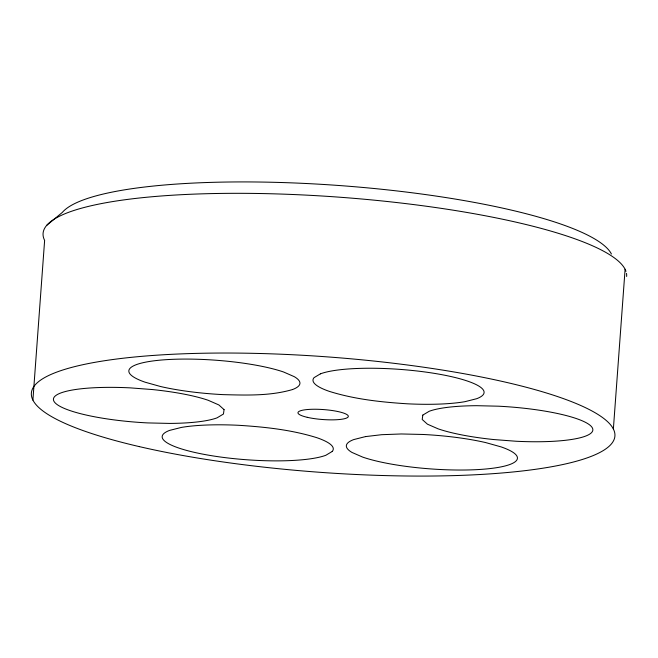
<?xml version="1.0" encoding="UTF-8"?>
<svg xmlns="http://www.w3.org/2000/svg" width="658" height="658" viewBox="0 0 658 658"><rect width="100%" height="100%" fill="white"/><g stroke="black" fill="none" stroke-linecap="round" stroke-linejoin="round"><path stroke-width="0.99" d="M32.9 400.105L44.629 240.392A292.571 57.83 4.2 0 1 309.556 195.294A292.571 57.83 4.2 0 1 625.98 271.351M613.371 429L625.1 269.286M46.669 225.406L62.362 212.386A277.717 54.894 4.2 0 1 343.336 185.827A277.717 54.894 4.2 0 1 611.43 254.037M626.506 273.407A292.571 57.83 4.2 0 1 626.638 276.467M224.057 409.621L223.457 414.014L217.107 417.822A85.77 16.952 4.2 0 1 169.591 423.415L147.869 422.921A85.77 16.952 4.2 0 1 53.89 401.15A85.77 16.952 4.2 0 1 130.078 387.858L152.401 389.552A85.77 16.952 4.2 0 1 208.208 400.286L218.859 404.941L224.057 409.621M422.814 415.091L422.214 419.483L427.412 424.171L438.064 428.819A85.77 16.952 4.2 0 0 493.87 439.56L516.193 441.255A85.77 16.952 4.2 0 0 592.381 427.955A85.77 16.952 4.2 0 0 498.402 406.192L476.68 405.69A85.77 16.952 4.2 0 0 429.164 411.291L422.814 415.091M320.413 373.843L314.055 377.643A85.77 16.952 4.2 0 0 329.304 391.37C354.588 399.283 381.097 402.137 407.434 403.806A85.77 16.952 4.2 0 0 464.992 401.668L476.672 398.707A85.77 16.952 4.2 0 0 433.375 373.209A85.77 16.952 4.2 0 0 320.413 373.843M332.216 451.462L325.858 455.27A85.77 16.952 4.2 0 1 212.896 455.904A85.77 16.952 4.2 0 1 169.6 430.398L181.279 427.445A85.77 16.952 4.2 0 1 238.838 425.307C265.174 426.976 291.683 429.822 316.967 437.735A85.77 16.952 4.2 0 1 332.216 451.462M292.514 389.544C270.093 396.116 246.38 395.203 223.276 394.636A85.77 16.952 4.2 0 1 160.511 386.509L145.147 382.208A85.77 16.952 4.2 0 1 164.138 359.811A85.77 16.952 4.2 0 1 283.614 372.009L294.266 376.664A85.77 16.952 4.2 0 1 292.514 389.544M365.437 436.608L353.757 439.569A85.77 16.952 4.2 0 0 352.005 452.449L362.657 457.096A85.77 16.952 4.2 0 0 482.133 469.302A85.77 16.952 4.2 0 0 501.125 446.905L485.76 442.604A85.77 16.952 4.2 0 0 422.995 434.469L401.273 433.967L381.648 434.699L365.437 436.608M307.278 417.32A25.251 4.993 4.2 0 0 348.008 417.098A25.251 4.993 4.2 0 0 314.121 409.243A25.251 4.993 4.2 0 0 307.278 417.32M139.364 446.626A292.571 57.83 4.2 0 0 611.331 443.985A292.571 57.83 4.2 0 0 218.711 353.05A292.571 57.83 4.2 0 0 139.364 446.626"/></g></svg>
